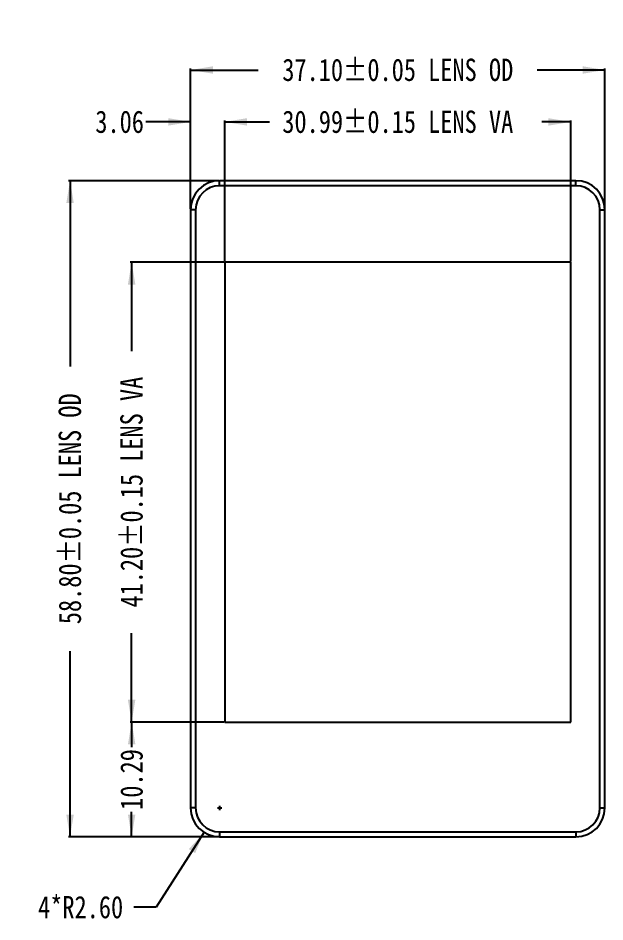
# Model space of a CAD drawing. Header units: millimetres. Extents: x -67 to 102, y -58 to 29.
# Drawn here: x -67 to -14.5, y -53.9 to 27 of the extents above; entities that cross this region are included whole.
import ezdxf

# ---------------------------------------------------------------- set-up
doc = ezdxf.new("R2010")
doc.units = ezdxf.units.MM
doc.header["$LTSCALE"] = 1.21
doc.header["$MEASUREMENT"] = 0
doc.header["$PDMODE"] = 3
doc.header["$PDSIZE"] = 0.3125
doc.layers.get('0').update_dxf_attribs({"linetype": 'CONTINUOUS'})
doc.layers.get('DEFPOINTS').update_dxf_attribs({"linetype": 'CONTINUOUS'})
doc.layers.add('Dim', color=3, linetype='CONTINUOUS', lineweight=25)
doc.styles.get("Standard").update_dxf_attribs({"font": 'txt', "width": 0.8})
doc.dimstyles.get("Standard").update_dxf_attribs({"dimtxt": 0.15625, "dimasz": 0.1875, "dimexe": 0.125, "dimexo": 0.0625, "dimgap": 0.09, "dimtad": 0, "dimtih": 1, "dimtoh": 1, "dimzin": 4, "dimdsep": 46, "dimtxsty": 'Standard', "dimblk": '_FILLED', "dimblk1": '_FILLED', "dimblk2": '_FILLED', "dimcen": 0.09, "dimazin": 1, "dimtp": 0.01, "dimtm": 0.01, "dimtfac": 1, "dimtofl": 0, "dimtmove": 0, "dimatfit": 3, "dimldrblk": '_FILLED', "dimfxl": 1, "dimtolj": 1, "dimtzin": 4, "dimarcsym": 0})

# ---------------------------------------------------------------- blocks, each defined once
blk = doc.blocks.new('_FILLED')
at = {"color": 0, "linetype": 'ByBlock'}
blk.add_solid([(0, 0), (-1, 0.167), (-1, -0.167)], dxfattribs=at)
blk = doc.blocks.new('*D26')
at = {"color": 0, "linetype": 'ByBlock', "lineweight": -2}
for p, q in [((-51.577, 9.934), (-51.577, 22.512)), ((-51.577, 22.387), (-45.517, 22.387)), ((-14.477, 22.387), (-20.537, 22.387)), ((-14.477, 9.934), (-14.477, 22.512))]:
    blk.add_line(p, q, dxfattribs=at)
at = {"layer": 'DEFPOINTS', "color": 0, "linetype": 'ByBlock'}
for p in [(-51.577, 9.871), (-14.477, 9.871)]:
    blk.add_point(p, dxfattribs=at)
at = {"color": 0, "linetype": 'ByBlock', "lineweight": -2, "xscale": 2, "yscale": 2, "zscale": 2, "rotation": 180}
blk.add_blockref('_FILLED', (-51.577, 22.387), dxfattribs=at)
at = {"color": 0, "linetype": 'ByBlock', "lineweight": -2, "xscale": 2, "yscale": 2, "zscale": 2}
blk.add_blockref('_FILLED', (-14.477, 22.387), dxfattribs=at)
at = {"color": 0, "linetype": 'ByBlock', "lineweight": -2, "insert": (-33.027, 22.387), "char_height": 2, "attachment_point": 5}
blk.add_mtext('\\A1;37.10%%p0.05 LENS OD', dxfattribs=at)
blk = doc.blocks.new('*D27')
at = {"color": 0, "linetype": 'ByBlock', "lineweight": -2}
for p, q in [((-48.522, 5.224), (-48.522, 17.862)), ((-17.532, 5.224), (-17.532, 17.862)), ((-48.522, 17.737), (-45.917, 17.737)), ((-17.532, 17.737), (-20.137, 17.737))]:
    blk.add_line(p, q, dxfattribs=at)
at = {"layer": 'DEFPOINTS', "color": 0, "linetype": 'ByBlock'}
for p in [(-48.522, 5.161), (-17.532, 5.161)]:
    blk.add_point(p, dxfattribs=at)
at = {"color": 0, "linetype": 'ByBlock', "lineweight": -2, "xscale": 2, "yscale": 2, "zscale": 2, "rotation": 180}
blk.add_blockref('_FILLED', (-48.522, 17.737), dxfattribs=at)
at = {"color": 0, "linetype": 'ByBlock', "lineweight": -2, "xscale": 2, "yscale": 2, "zscale": 2}
blk.add_blockref('_FILLED', (-17.532, 17.737), dxfattribs=at)
at = {"color": 0, "linetype": 'ByBlock', "lineweight": -2, "insert": (-33.027, 17.737), "char_height": 2, "attachment_point": 5}
blk.add_mtext('\\A1;30.99%%p0.15 LENS VA', dxfattribs=at)
blk = doc.blocks.new('*D28')
at = {"color": 0, "linetype": 'ByBlock', "lineweight": -2}
for p, q in [((-48.584, 5.161), (-56.984, 5.161)), ((-56.859, 5.161), (-56.859, -2.815)), ((-56.859, -36.039), (-56.859, -28.062)), ((-48.584, -36.039), (-56.984, -36.039))]:
    blk.add_line(p, q, dxfattribs=at)
at = {"layer": 'DEFPOINTS', "color": 0, "linetype": 'ByBlock'}
for p in [(-48.522, 5.161), (-48.522, -36.039)]:
    blk.add_point(p, dxfattribs=at)
at = {"color": 0, "linetype": 'ByBlock', "lineweight": -2, "xscale": 2, "yscale": 2, "zscale": 2}
for p, rotation in [((-56.859, 5.161), 90), ((-56.859, -36.039), 270)]:
    blk.add_blockref('_FILLED', p, dxfattribs=dict(at, rotation=rotation))
at = {"color": 0, "linetype": 'ByBlock', "lineweight": -2, "insert": (-56.859, -15.439), "char_height": 2, "attachment_point": 5, "rotation": 90}
blk.add_mtext('\\A1;41.20%%p0.15 LENS VA', dxfattribs=at)
blk = doc.blocks.new('*D29')
at = {"color": 0, "linetype": 'ByBlock', "lineweight": -2}
for p, q in [((-49.039, 12.471), (-62.501, 12.471)), ((-62.376, 12.471), (-62.376, -4.172)), ((-62.376, -46.329), (-62.376, -29.685)), ((-49.039, -46.329), (-62.501, -46.329))]:
    blk.add_line(p, q, dxfattribs=at)
at = {"layer": 'DEFPOINTS', "color": 0, "linetype": 'ByBlock'}
for p in [(-48.977, 12.471), (-48.977, -46.329)]:
    blk.add_point(p, dxfattribs=at)
at = {"color": 0, "linetype": 'ByBlock', "lineweight": -2, "xscale": 2, "yscale": 2, "zscale": 2}
for p, rotation in [((-62.376, 12.471), 90), ((-62.376, -46.329), 270)]:
    blk.add_blockref('_FILLED', p, dxfattribs=dict(at, rotation=rotation))
at = {"color": 0, "linetype": 'ByBlock', "lineweight": -2, "insert": (-62.376, -16.929), "char_height": 2, "attachment_point": 5, "rotation": 90}
blk.add_mtext('\\A1;58.80%%p0.05 LENS OD', dxfattribs=at)
blk = doc.blocks.new('*D30')
at = {"color": 0, "linetype": 'ByBlock', "lineweight": -2}
for p, q in [((-51.577, 9.934), (-51.577, 17.862)), ((-48.522, 5.224), (-48.522, 17.862)), ((-51.577, 17.737), (-55.577, 17.737)), ((-48.522, 17.737), (-44.522, 17.737))]:
    blk.add_line(p, q, dxfattribs=at)
at = {"layer": 'DEFPOINTS', "color": 0, "linetype": 'ByBlock'}
for p in [(-51.577, 9.871), (-48.522, 5.161)]:
    blk.add_point(p, dxfattribs=at)
at = {"color": 0, "linetype": 'ByBlock', "lineweight": -2, "xscale": 2, "yscale": 2, "zscale": 2}
blk.add_blockref('_FILLED', (-51.577, 17.737), dxfattribs=at)
at = {"color": 0, "linetype": 'ByBlock', "lineweight": -2, "xscale": 2, "yscale": 2, "zscale": 2, "rotation": 180}
blk.add_blockref('_FILLED', (-48.522, 17.737), dxfattribs=at)
at = {"color": 0, "linetype": 'ByBlock', "lineweight": -2, "insert": (-57.934, 17.737), "char_height": 2, "attachment_point": 5}
blk.add_mtext('\\A1;3.06', dxfattribs=at)
blk = doc.blocks.new('*D31')
at = {"color": 0, "linetype": 'ByBlock', "lineweight": -2}
for p, q in [((-49.175, -43.729), (-48.779, -43.729)), ((-48.977, -43.531), (-48.977, -43.927)), ((-50.377, -45.919), (-54.671, -52.635)), ((-54.671, -52.635), (-56.671, -52.635))]:
    blk.add_line(p, q, dxfattribs=at)
at = {"layer": 'DEFPOINTS', "color": 0, "linetype": 'ByBlock'}
for p in [(-48.977, -43.729), (-50.377, -45.919)]:
    blk.add_point(p, dxfattribs=at)
at = {"color": 0, "linetype": 'ByBlock', "lineweight": -2, "xscale": 2, "yscale": 2, "zscale": 2, "rotation": 57.4059186664208}
blk.add_blockref('_FILLED', (-50.377, -45.919), dxfattribs=at)
at = {"color": 0, "linetype": 'ByBlock', "lineweight": -2, "insert": (-61.428, -52.635), "char_height": 2, "attachment_point": 5}
blk.add_mtext('\\A1;4*R2.60', dxfattribs=at)
blk = doc.blocks.new('*D32')
at = {"color": 0, "linetype": 'ByBlock', "lineweight": -2}
for p, q in [((-48.584, -36.039), (-56.984, -36.039)), ((-56.859, -36.039), (-56.859, -38.294)), ((-56.859, -46.329), (-56.859, -44.074)), ((-49.039, -46.329), (-56.984, -46.329))]:
    blk.add_line(p, q, dxfattribs=at)
at = {"layer": 'DEFPOINTS', "color": 0, "linetype": 'ByBlock'}
for p in [(-48.522, -36.039), (-48.977, -46.329)]:
    blk.add_point(p, dxfattribs=at)
at = {"color": 0, "linetype": 'ByBlock', "lineweight": -2, "xscale": 2, "yscale": 2, "zscale": 2}
for p, rotation in [((-56.859, -36.039), 90), ((-56.859, -46.329), 270)]:
    blk.add_blockref('_FILLED', p, dxfattribs=dict(at, rotation=rotation))
at = {"color": 0, "linetype": 'ByBlock', "lineweight": -2, "insert": (-56.859, -41.184), "char_height": 2, "attachment_point": 5, "rotation": 90}
blk.add_mtext('\\A1;10.29', dxfattribs=at)

msp = doc.modelspace()

# ---------------------------------------------------------------- linework, layer by layer
at = {"color": 7, "linetype": 'Continuous'}
for p, q in [((-48.977, 12.021), (-48.977, 12.471)), ((-17.077, 12.471), (-48.977, 12.471)), ((-17.077, 12.021), (-17.077, 12.471)), ((-17.077, 12.021), (-48.977, 12.021)), ((-51.577, 9.871), (-51.577, -43.729)), ((-51.127, 9.871), (-51.577, 9.871)), ((-51.127, 9.871), (-51.127, -43.729)), ((-14.927, -43.729), (-14.927, 9.871)), ((-14.927, 9.871), (-14.477, 9.871)), ((-14.477, -43.729), (-14.477, 9.871)), ((-48.522, 5.161), (-48.522, -36.039)), ((-17.532, 5.161), (-48.522, 5.161)), ((-17.532, -36.039), (-17.532, 5.161)), ((-48.522, -36.039), (-17.532, -36.039)), ((-51.127, -43.729), (-51.577, -43.729)), ((-14.927, -43.729), (-14.477, -43.729)), ((-48.977, -45.879), (-17.077, -45.879)), ((-48.977, -45.879), (-48.977, -46.329)), ((-17.077, -45.879), (-17.077, -46.329)), ((-48.977, -46.329), (-17.077, -46.329))]:
    msp.add_line(p, q, dxfattribs=at)
for centre, radius, start, end in [((-48.977, 9.871), 2.6, 90, 180), ((-17.077, 9.871), 2.6, 0, 90), ((-48.977, 9.871), 2.15, 90, 180), ((-17.077, 9.871), 2.15, 0, 90), ((-48.977, -43.729), 2.6, 180, 270), ((-48.977, -43.729), 2.15, 180, 270), ((-17.077, -43.729), 2.6, 270, 360), ((-17.077, -43.729), 2.15, 270, 360)]:
    msp.add_arc(centre, radius, start, end, dxfattribs=at)

# ---------------------------------------------------------------- dimensions: what is measured, and where the dimension line sits
at = {"layer": 'Dim'}
for base, p1, p2, text, picture, middle in [((-14.477, 22.387), (-51.577, 9.871), (-14.477, 9.871), '<>%%p0.05 LENS OD', '*D26', (-33.027, 22.387)), ((-17.532, 17.737), (-48.522, 5.161), (-17.532, 5.161), '<>%%p0.15 LENS VA', '*D27', (-33.027, 17.737))]:
    dim = msp.add_linear_dim(base=base, p1=p1, p2=p2, text=text, dimstyle='Standard', override={"dimtxt": 2, "dimasz": 2, "dimtih": 0, "dimtoh": 0, "dimzin": 0, "dimpost": '<>', "dimcen": 0.198, "dimadec": 0, "dimazin": 0, "dimtp": 0, "dimtm": 0, "dimtdec": 4, "dimtzin": 0}, dxfattribs=at)
    dim.commit()
    dim.dimension.update_dxf_attribs({"geometry": picture, "text_midpoint": middle})
dim = msp.add_linear_dim(base=(-51.576919477, 17.736634187), p1=(-48.521919476, 5.161177435), p2=(-51.576919477, 9.871177436), dimstyle='Standard', override={"dimtxt": 2, "dimasz": 2, "dimtih": 0, "dimtoh": 0, "dimzin": 0, "dimcen": 0.198, "dimadec": 0, "dimazin": 0, "dimtp": 0, "dimtm": 0, "dimtdec": 4, "dimtzin": 0}, dxfattribs=at)
dim.commit()
dim.dimension.update_dxf_attribs({"geometry": '*D30', "text_midpoint": (-57.933586143, 17.736634187)})
for base, p1, p2, text, picture, middle in [((-62.376, -46.329), (-48.977, 12.471), (-48.977, -46.329), '<>%%p0.05 LENS OD', '*D29', (-62.376, -16.929)), ((-56.859, -36.039), (-48.522, 5.161), (-48.522, -36.039), '<>%%p0.15 LENS VA', '*D28', (-56.859, -15.439))]:
    dim = msp.add_linear_dim(base=base, p1=p1, p2=p2, angle=90, text=text, dimstyle='Standard', override={"dimtxt": 2, "dimasz": 2, "dimtih": 0, "dimtoh": 0, "dimzin": 0, "dimpost": '<>', "dimcen": 0.198, "dimadec": 0, "dimazin": 0, "dimtp": 0, "dimtm": 0, "dimtdec": 4, "dimtzin": 0}, dxfattribs=at)
    dim.commit()
    dim.dimension.update_dxf_attribs({"geometry": picture, "text_midpoint": middle})
dim = msp.add_linear_dim(base=(-56.859, -46.329), p1=(-48.522, -36.039), p2=(-48.977, -46.329), angle=90, dimstyle='Standard', override={"dimtxt": 2, "dimasz": 2, "dimtih": 0, "dimtoh": 0, "dimzin": 0, "dimcen": 0.198, "dimadec": 0, "dimazin": 0, "dimtp": 0, "dimtm": 0, "dimtdec": 4, "dimtzin": 0}, dxfattribs=at)
dim.commit()
dim.dimension.update_dxf_attribs({"geometry": '*D32', "text_midpoint": (-56.859, -41.184)})
dim = msp.add_radius_dim(center=(-48.977, -43.729), mpoint=(-50.377, -45.919), text='4*R<>', dimstyle='Standard', override={"dimtxt": 2, "dimasz": 2, "dimtih": 0, "dimzin": 0, "dimpost": '<>', "dimcen": 0.198, "dimadec": 0, "dimazin": 0, "dimtp": 0, "dimtm": 0, "dimtdec": 4, "dimtzin": 0}, dxfattribs=at)
dim.commit()
dim.dimension.update_dxf_attribs({"geometry": '*D31', "text_midpoint": (-61.428, -52.635), "dimtype": 164})

doc.saveas('drawing.dxf')
